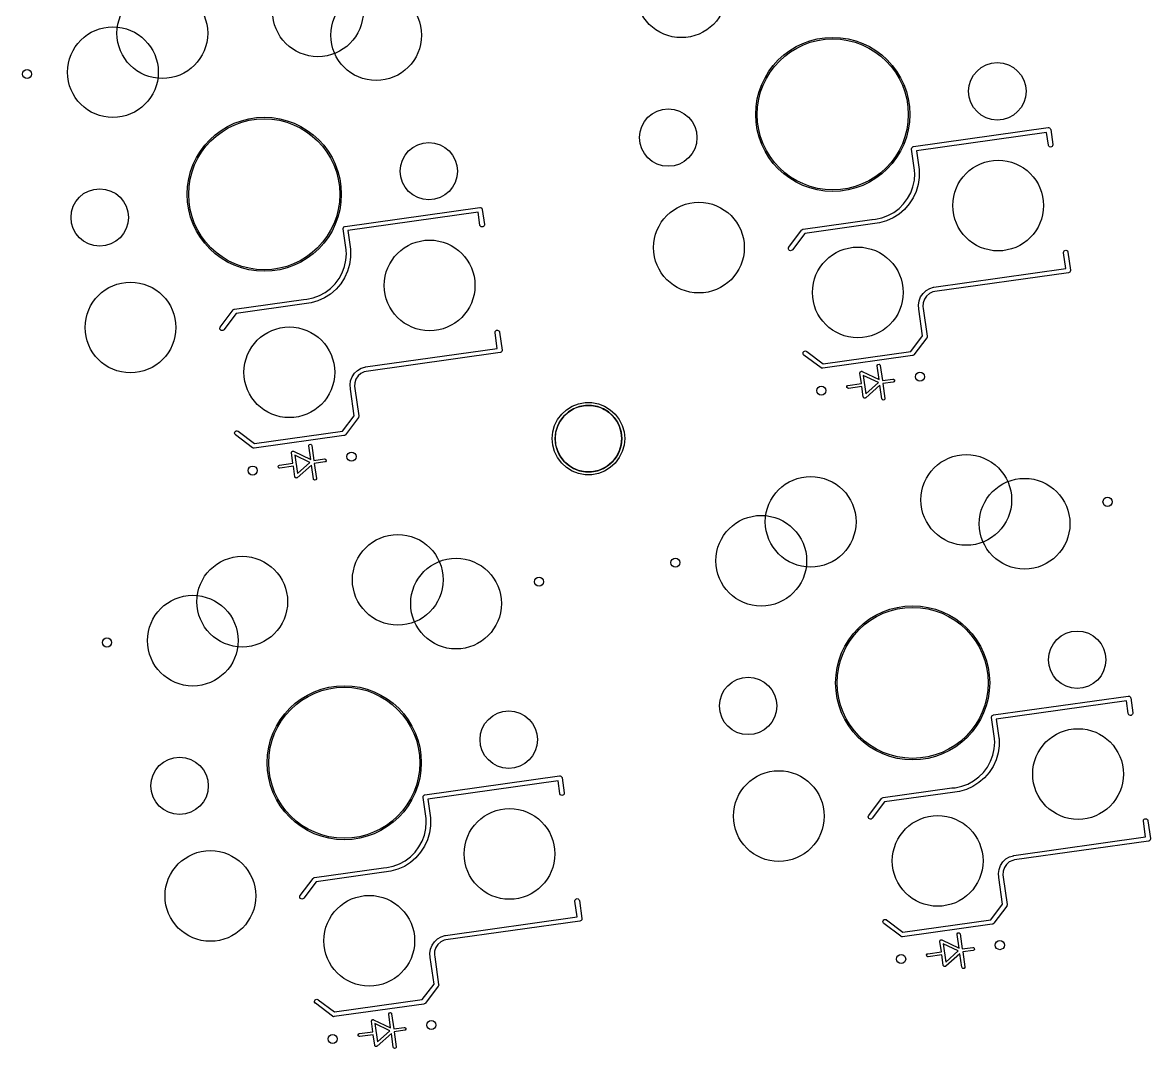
# Model space of a CAD drawing. Extents: x 2.61 to 8.6, y -5.69 to -1.89.
# Drawn here: x 2.718 to 4.187, y -4.972 to -3.636 of the extents above; entities that cross this region are included whole.
import ezdxf

# ---------------------------------------------------------------- set-up
doc = ezdxf.new("R2010")
doc.units = 0
doc.header["$MEASUREMENT"] = 0
doc.layers.add('BLACK', color=7, linetype='CONTINUOUS')

msp = doc.modelspace()

# ---------------------------------------------------------------- linework, layer by layer
at = {"layer": 'BLACK', "linetype": 'CONTINUOUS'}
for p, q in [((3.8788, -3.7971), (4.0542, -3.7724)), ((4.0542, -3.7724), (4.0548, -3.7724)), ((4.0548, -3.7724), (4.0559, -3.7727)), ((4.0559, -3.7727), (4.0563, -3.773)), ((4.0563, -3.773), (4.0568, -3.7734)), ((4.0568, -3.7734), (4.0574, -3.7744)), ((4.0574, -3.7744), (4.0576, -3.775)), ((4.0576, -3.775), (4.0603, -3.7944)), ((4.0521, -3.7787), (3.8825, -3.8025)), ((4.0544, -3.7953), (4.0521, -3.7787)), ((3.8762, -3.7999), (3.8765, -3.7987)), ((3.8763, -3.8004), (3.8762, -3.7999)), ((3.8762, -3.7999), (3.8762, -3.7999)), ((3.8801, -3.8277), (3.8763, -3.8004)), ((3.8765, -3.7987), (3.8772, -3.7978)), ((3.8772, -3.7978), (3.8782, -3.7972)), ((3.8782, -3.7972), (3.8788, -3.7971)), ((3.8825, -3.8025), (3.8859, -3.8269)), ((4.0546, -3.7958), (4.0544, -3.7953)), ((4.0552, -3.7968), (4.0546, -3.7958)), ((4.0561, -3.7975), (4.0552, -3.7968)), ((4.0572, -3.7978), (4.0561, -3.7975)), ((4.0583, -3.7976), (4.0572, -3.7978)), ((4.0593, -3.7971), (4.0583, -3.7976)), ((4.06, -3.7961), (4.0593, -3.7971)), ((4.0603, -3.795), (4.06, -3.7961)), ((4.0603, -3.7944), (4.0603, -3.795)), ((3.8799, -3.8411), (3.8805, -3.8326)), ((3.8802, -3.8282), (3.8801, -3.8277)), ((3.8802, -3.8283), (3.8802, -3.8282)), ((3.8805, -3.8326), (3.8802, -3.8283)), ((3.8802, -3.8283), (3.8802, -3.8283)), ((3.8859, -3.8269), (3.886, -3.8275)), ((3.886, -3.8275), (3.8859, -3.8276)), ((3.8859, -3.8276), (3.8861, -3.8279)), ((3.8861, -3.8279), (3.8861, -3.8279)), ((3.8861, -3.8279), (3.8861, -3.8373)), ((3.8751, -3.8575), (3.878, -3.8495)), ((3.878, -3.8495), (3.8799, -3.8411)), ((3.8847, -3.8465), (3.8821, -3.8555)), ((3.8861, -3.8373), (3.8847, -3.8465)), ((3.8658, -3.8718), (3.8709, -3.865)), ((3.8709, -3.865), (3.8751, -3.8575)), ((3.8782, -3.8641), (3.8731, -3.8719)), ((3.8821, -3.8555), (3.8782, -3.8641)), ((3.138, -3.9012), (3.3135, -3.8765)), ((3.3135, -3.8765), (3.314, -3.8765)), ((3.314, -3.8765), (3.3152, -3.8768)), ((3.3152, -3.8768), (3.3156, -3.8771)), ((3.3156, -3.8771), (3.3161, -3.8775)), ((3.3161, -3.8775), (3.3167, -3.8785)), ((3.3167, -3.8785), (3.3168, -3.8791)), ((3.3168, -3.8791), (3.3195, -3.8986)), ((3.8529, -3.883), (3.8598, -3.8779)), ((3.8598, -3.8779), (3.8658, -3.8718)), ((3.867, -3.879), (3.8599, -3.8851)), ((3.8731, -3.8719), (3.867, -3.879)), ((3.3114, -3.8828), (3.1418, -3.9066)), ((3.3137, -3.8994), (3.3114, -3.8828)), ((3.7349, -3.9048), (3.8246, -3.8922)), ((3.8246, -3.8922), (3.8247, -3.8922)), ((3.8247, -3.8922), (3.8248, -3.8922)), ((3.8248, -3.8922), (3.829, -3.8919)), ((3.8248, -3.8922), (3.8248, -3.8922)), ((3.829, -3.8919), (3.8374, -3.8901)), ((3.8434, -3.8941), (3.8345, -3.8967)), ((3.8374, -3.8901), (3.8454, -3.8871)), ((3.852, -3.8902), (3.8434, -3.8941)), ((3.8454, -3.8871), (3.8529, -3.883)), ((3.8599, -3.8851), (3.852, -3.8902)), ((3.1355, -3.904), (3.1358, -3.9028)), ((3.1355, -3.9045), (3.1355, -3.904)), ((3.1355, -3.904), (3.1355, -3.904)), ((3.1393, -3.9318), (3.1355, -3.9045)), ((3.1358, -3.9028), (3.1365, -3.9019)), ((3.1365, -3.9019), (3.1375, -3.9013)), ((3.1375, -3.9013), (3.138, -3.9012)), ((3.1418, -3.9066), (3.1452, -3.931)), ((3.3138, -3.8999), (3.3137, -3.8994)), ((3.3144, -3.9009), (3.3138, -3.8999)), ((3.3153, -3.9016), (3.3144, -3.9009)), ((3.3164, -3.9019), (3.3153, -3.9016)), ((3.3176, -3.9018), (3.3164, -3.9019)), ((3.3186, -3.9012), (3.3176, -3.9018)), ((3.3193, -3.9002), (3.3186, -3.9012)), ((3.3196, -3.8991), (3.3193, -3.9002)), ((3.3195, -3.8986), (3.3196, -3.8991)), ((3.7162, -3.9282), (3.7329, -3.9059)), ((3.7329, -3.9059), (3.7333, -3.9055)), ((3.7333, -3.9055), (3.7343, -3.9049)), ((3.7343, -3.9049), (3.7349, -3.9048)), ((3.8254, -3.898), (3.7369, -3.9105)), ((3.8345, -3.8967), (3.8254, -3.898)), ((3.8254, -3.898), (3.8254, -3.898)), ((3.7369, -3.9105), (3.7209, -3.9317)), ((3.1391, -3.9452), (3.1397, -3.9367)), ((3.1395, -3.9323), (3.1393, -3.9318)), ((3.1394, -3.9324), (3.1395, -3.9323)), ((3.1397, -3.9367), (3.1394, -3.9324)), ((3.1394, -3.9324), (3.1394, -3.9324)), ((3.1452, -3.931), (3.1452, -3.9316)), ((3.1452, -3.9316), (3.1452, -3.9317)), ((3.1452, -3.9317), (3.1453, -3.932)), ((3.1453, -3.932), (3.1453, -3.9414)), ((3.7156, -3.9298), (3.7159, -3.9287)), ((3.7158, -3.9309), (3.7156, -3.9298)), ((3.7163, -3.9319), (3.7158, -3.9309)), ((3.7159, -3.9287), (3.7162, -3.9282)), ((3.7173, -3.9326), (3.7163, -3.9319)), ((3.7184, -3.9329), (3.7173, -3.9326)), ((3.7195, -3.9327), (3.7184, -3.9329)), ((3.7205, -3.9321), (3.7195, -3.9327)), ((3.7209, -3.9317), (3.7205, -3.9321)), ((4.0741, -3.935), (4.0744, -3.9339)), ((4.0742, -3.9356), (4.0741, -3.935)), ((4.077, -3.9561), (4.0742, -3.9356)), ((4.0744, -3.9339), (4.0751, -3.933)), ((4.0751, -3.933), (4.0761, -3.9324)), ((4.0761, -3.9324), (4.0773, -3.9323)), ((4.0773, -3.9323), (4.0784, -3.9326)), ((4.0784, -3.9326), (4.0793, -3.9332)), ((4.0793, -3.9332), (4.0799, -3.9342)), ((4.0799, -3.9342), (4.08, -3.9348)), ((4.08, -3.9348), (4.0833, -3.9582)), ((3.1373, -3.9536), (3.1391, -3.9452)), ((3.144, -3.9506), (3.1413, -3.9596)), ((3.1453, -3.9414), (3.144, -3.9506)), ((3.1302, -3.9691), (3.1343, -3.9616)), ((3.1343, -3.9616), (3.1373, -3.9536)), ((3.1413, -3.9596), (3.1374, -3.9682)), ((3.9053, -3.9802), (4.077, -3.9561)), ((4.0808, -3.9615), (3.9063, -3.9861)), ((4.0814, -3.9614), (4.0808, -3.9615)), ((4.0823, -3.9608), (4.0814, -3.9614)), ((4.083, -3.9599), (4.0823, -3.9608)), ((4.0833, -3.9588), (4.083, -3.9599)), ((4.0833, -3.9582), (4.0833, -3.9588)), ((3.1122, -3.9871), (3.119, -3.982)), ((3.119, -3.982), (3.1251, -3.9759)), ((3.1251, -3.9759), (3.1302, -3.9691)), ((3.1324, -3.976), (3.1262, -3.9831)), ((3.1374, -3.9682), (3.1324, -3.976)), ((3.8951, -3.9847), (3.8999, -3.9819)), ((3.8999, -3.9819), (3.9047, -3.9804)), ((3.9047, -3.9804), (3.905, -3.9803)), ((3.9047, -3.9804), (3.9047, -3.9804)), ((3.905, -3.9803), (3.9052, -3.9803)), ((3.9052, -3.9803), (3.9053, -3.9802)), ((3.9052, -3.9803), (3.9052, -3.9803)), ((3.9052, -3.9803), (3.9052, -3.9803)), ((2.9941, -4.0089), (3.0838, -3.9963)), ((3.0838, -3.9963), (3.084, -3.9963)), ((3.084, -3.9963), (3.0883, -3.996)), ((3.084, -3.9963), (3.084, -3.9963)), ((3.084, -3.9963), (3.084, -3.9963)), ((3.0883, -3.996), (3.0966, -3.9942)), ((3.0966, -3.9942), (3.1046, -3.9912)), ((3.1112, -3.9943), (3.1027, -3.9982)), ((3.1046, -3.9912), (3.1122, -3.9871)), ((3.1191, -3.9893), (3.1112, -3.9943)), ((3.1262, -3.9831), (3.1191, -3.9893)), ((3.8861, -3.9982), (3.888, -3.9931)), ((3.888, -3.9931), (3.8911, -3.9885)), ((3.8911, -3.9885), (3.8951, -3.9847)), ((3.893, -3.996), (3.8914, -4.0007)), ((3.8957, -3.9919), (3.893, -3.996)), ((3.8994, -3.9887), (3.8957, -3.9919)), ((3.9039, -3.9865), (3.8994, -3.9887)), ((3.9063, -3.9861), (3.9039, -3.9865)), ((2.9754, -4.0323), (2.9922, -4.01)), ((2.9922, -4.01), (2.9926, -4.0096)), ((2.9926, -4.0096), (2.9936, -4.009)), ((2.9936, -4.009), (2.9941, -4.0089)), ((3.0846, -4.0021), (2.9962, -4.0146)), ((3.0847, -4.0021), (3.0846, -4.0021)), ((3.0937, -4.0008), (3.0847, -4.0021)), ((3.1027, -3.9982), (3.0937, -4.0008)), ((3.8853, -4.0037), (3.8861, -3.9982)), ((3.8857, -4.0087), (3.8853, -4.0037)), ((3.8857, -4.009), (3.8857, -4.0087)), ((3.8906, -4.0437), (3.8857, -4.009)), ((3.8914, -4.0007), (3.891, -4.0056)), ((3.891, -4.0056), (3.8915, -4.008)), ((3.8915, -4.008), (3.8915, -4.008)), ((3.8915, -4.008), (3.8915, -4.0081)), ((3.8915, -4.0081), (3.8915, -4.0082)), ((3.8915, -4.0082), (3.8966, -4.0441)), ((2.9962, -4.0146), (2.9801, -4.0358)), ((2.9748, -4.0339), (2.9751, -4.0328)), ((2.975, -4.035), (2.9748, -4.0339)), ((2.9756, -4.036), (2.975, -4.035)), ((2.9751, -4.0328), (2.9754, -4.0323)), ((2.9765, -4.0367), (2.9756, -4.036)), ((2.9776, -4.037), (2.9765, -4.0367)), ((2.9788, -4.0368), (2.9776, -4.037)), ((2.9798, -4.0363), (2.9788, -4.0368)), ((2.9801, -4.0358), (2.9798, -4.0363)), ((3.3334, -4.0391), (3.3337, -4.038)), ((3.3334, -4.0397), (3.3334, -4.0391)), ((3.3363, -4.0602), (3.3334, -4.0397)), ((3.3337, -4.038), (3.3344, -4.0371)), ((3.3344, -4.0371), (3.3354, -4.0365)), ((3.3354, -4.0365), (3.3365, -4.0364)), ((3.3365, -4.0364), (3.3376, -4.0367)), ((3.3376, -4.0367), (3.3385, -4.0373)), ((3.3385, -4.0373), (3.3391, -4.0383)), ((3.3391, -4.0383), (3.3393, -4.0389)), ((3.3393, -4.0389), (3.3426, -4.0623)), ((3.8753, -4.064), (3.8906, -4.0437)), ((3.896, -4.0463), (3.8793, -4.0685)), ((3.8963, -4.0458), (3.896, -4.0463)), ((3.8966, -4.0446), (3.8963, -4.0458)), ((3.8966, -4.0441), (3.8966, -4.0446)), ((3.8966, -4.0446), (3.8966, -4.0446)), ((3.1646, -4.0843), (3.3363, -4.0602)), ((3.34, -4.0656), (3.1655, -4.0902)), ((3.3406, -4.0655), (3.34, -4.0656)), ((3.3416, -4.0649), (3.3406, -4.0655)), ((3.3423, -4.064), (3.3416, -4.0649)), ((3.3426, -4.0629), (3.3423, -4.064)), ((3.3426, -4.0623), (3.3426, -4.0629)), ((3.7348, -4.0662), (3.7351, -4.0651)), ((3.7349, -4.0674), (3.7348, -4.0662)), ((3.7355, -4.0684), (3.7349, -4.0674)), ((3.7351, -4.0651), (3.7358, -4.0642)), ((3.7359, -4.0688), (3.7355, -4.0684)), ((3.7358, -4.0642), (3.7367, -4.0636)), ((3.7582, -4.0855), (3.7359, -4.0688)), ((3.7367, -4.0636), (3.7379, -4.0634)), ((3.7379, -4.0634), (3.739, -4.0637)), ((3.739, -4.0637), (3.7395, -4.064)), ((3.7395, -4.064), (3.7608, -4.0801)), ((3.8773, -4.0696), (3.7604, -4.0861)), ((3.7608, -4.0801), (3.8753, -4.064)), ((3.8779, -4.0695), (3.8773, -4.0696)), ((3.8789, -4.0689), (3.8779, -4.0695)), ((3.8793, -4.0685), (3.8789, -4.0689)), ((3.8789, -4.0689), (3.8789, -4.0689)), ((3.1591, -4.086), (3.1639, -4.0845)), ((3.1639, -4.0845), (3.164, -4.0845)), ((3.164, -4.0845), (3.1643, -4.0844)), ((3.1643, -4.0844), (3.1644, -4.0844)), ((3.1644, -4.0844), (3.1646, -4.0843)), ((3.1644, -4.0844), (3.1644, -4.0844)), ((3.1644, -4.0844), (3.1644, -4.0844)), ((3.7587, -4.0858), (3.7582, -4.0855)), ((3.8315, -4.0823), (3.8324, -4.0811)), ((3.8315, -4.083), (3.8315, -4.0823)), ((3.834, -4.1008), (3.8315, -4.083)), ((3.8324, -4.0811), (3.8339, -4.0809)), ((3.8339, -4.0809), (3.8351, -4.0818)), ((3.8351, -4.0818), (3.8354, -4.0825)), ((3.8354, -4.0825), (3.8381, -4.102)), ((3.1453, -4.1023), (3.1473, -4.0972)), ((3.1473, -4.0972), (3.1504, -4.0926)), ((3.1504, -4.0926), (3.1544, -4.0888)), ((3.1522, -4.1001), (3.1506, -4.1048)), ((3.155, -4.096), (3.1522, -4.1001)), ((3.1544, -4.0888), (3.1591, -4.086)), ((3.1587, -4.0928), (3.155, -4.096)), ((3.1631, -4.0906), (3.1587, -4.0928)), ((3.1655, -4.0902), (3.1631, -4.0906)), ((3.7595, -4.086), (3.7587, -4.0858)), ((3.7598, -4.0861), (3.7595, -4.086)), ((3.7604, -4.0861), (3.7598, -4.0861)), ((3.7598, -4.0861), (3.7598, -4.0861)), ((3.7598, -4.0861), (3.7598, -4.0861)), ((3.7598, -4.0861), (3.7598, -4.0861)), ((3.8089, -4.0918), (3.809, -4.0917)), ((3.8089, -4.0919), (3.8089, -4.0918)), ((3.8089, -4.0922), (3.8089, -4.0919)), ((3.8108, -4.1058), (3.8089, -4.0922)), ((3.809, -4.0914), (3.8093, -4.0909)), ((3.809, -4.0917), (3.809, -4.0914)), ((3.8093, -4.0909), (3.8096, -4.0904)), ((3.8096, -4.0904), (3.8098, -4.0904)), ((3.8098, -4.0904), (3.8099, -4.0902)), ((3.8099, -4.0902), (3.8104, -4.0901)), ((3.8104, -4.0901), (3.811, -4.0899)), ((3.811, -4.0899), (3.8113, -4.09)), ((3.8113, -4.09), (3.8114, -4.09)), ((3.8114, -4.09), (3.8114, -4.09)), ((3.8114, -4.09), (3.8117, -4.0901)), ((3.8117, -4.0901), (3.834, -4.1008)), ((3.8329, -4.1047), (3.8133, -4.0953)), ((3.8133, -4.0953), (3.8167, -4.1192)), ((3.8381, -4.102), (3.8518, -4.1001)), ((3.8518, -4.1001), (3.8525, -4.1001)), ((3.8525, -4.1001), (3.8538, -4.101)), ((3.1445, -4.1078), (3.1453, -4.1023)), ((3.1449, -4.1128), (3.1445, -4.1078)), ((3.1449, -4.1131), (3.1449, -4.1128)), ((3.1498, -4.1478), (3.1449, -4.1131)), ((3.1506, -4.1048), (3.1503, -4.1097)), ((3.1503, -4.1097), (3.1508, -4.1121)), ((3.1508, -4.1121), (3.1508, -4.1122)), ((3.1508, -4.1122), (3.1508, -4.1123)), ((3.1508, -4.1123), (3.1558, -4.1482)), ((3.7917, -4.1097), (3.7926, -4.1085)), ((3.7919, -4.1112), (3.7917, -4.1097)), ((3.7931, -4.1121), (3.7919, -4.1112)), ((3.7926, -4.1085), (3.7933, -4.1083)), ((3.7938, -4.1122), (3.7931, -4.1121)), ((3.7933, -4.1083), (3.8108, -4.1058)), ((3.8114, -4.1097), (3.7938, -4.1122)), ((3.8133, -4.1234), (3.8114, -4.1097)), ((3.835, -4.1081), (3.8166, -4.1246)), ((3.8167, -4.1192), (3.8329, -4.1047)), ((3.8375, -4.1259), (3.835, -4.1081)), ((3.8523, -4.104), (3.8387, -4.1059)), ((3.8387, -4.1059), (3.8414, -4.1254)), ((3.8531, -4.1037), (3.8523, -4.104)), ((3.854, -4.1025), (3.8531, -4.1037)), ((3.8538, -4.101), (3.854, -4.1025)), ((3.8134, -4.1236), (3.8133, -4.1234)), ((3.8134, -4.1237), (3.8134, -4.1236)), ((3.8135, -4.1238), (3.8134, -4.1237)), ((3.8136, -4.1241), (3.8135, -4.1238)), ((3.814, -4.1244), (3.8136, -4.1241)), ((3.8144, -4.1249), (3.814, -4.1244)), ((3.8146, -4.1249), (3.8144, -4.1249)), ((3.8148, -4.125), (3.8146, -4.1249)), ((3.8153, -4.1249), (3.8148, -4.125)), ((3.8159, -4.1249), (3.8153, -4.1249)), ((3.8162, -4.1248), (3.8159, -4.1249)), ((3.8163, -4.1248), (3.8162, -4.1248)), ((3.8166, -4.1246), (3.8163, -4.1247)), ((3.8163, -4.1247), (3.8163, -4.1248)), ((3.8378, -4.1266), (3.8375, -4.1259)), ((3.839, -4.1276), (3.8378, -4.1266)), ((3.8405, -4.1273), (3.839, -4.1276)), ((3.8414, -4.1261), (3.8405, -4.1273)), ((3.8414, -4.1254), (3.8414, -4.1261)), ((3.4203, -4.1458), (3.4267, -4.14)), ((3.429, -4.143), (3.423, -4.1484)), ((3.4267, -4.14), (3.4341, -4.1354)), ((3.4358, -4.1387), (3.429, -4.143)), ((3.4341, -4.1354), (3.4422, -4.1322)), ((3.4433, -4.1358), (3.4358, -4.1387)), ((3.4422, -4.1322), (3.4508, -4.1306)), ((3.4512, -4.1344), (3.4433, -4.1358)), ((3.4508, -4.1306), (3.4595, -4.1306)), ((3.4592, -4.1344), (3.4512, -4.1344)), ((3.4671, -4.1358), (3.4592, -4.1344)), ((3.4595, -4.1306), (3.4681, -4.1322)), ((3.4746, -4.1387), (3.4671, -4.1358)), ((3.4681, -4.1322), (3.4762, -4.1354)), ((3.4814, -4.143), (3.4746, -4.1387)), ((3.4762, -4.1354), (3.4836, -4.14)), ((3.4873, -4.1484), (3.4814, -4.143)), ((3.4836, -4.14), (3.4901, -4.1458)), ((3.1345, -4.1681), (3.1498, -4.1478)), ((3.1553, -4.1504), (3.1385, -4.1726)), ((3.1556, -4.1499), (3.1553, -4.1504)), ((3.1559, -4.1488), (3.1556, -4.1499)), ((3.1558, -4.1482), (3.1559, -4.1488)), ((3.1559, -4.1488), (3.1559, -4.1488)), ((3.4111, -4.1606), (3.415, -4.1528)), ((3.4182, -4.1548), (3.4146, -4.162)), ((3.415, -4.1528), (3.4203, -4.1458)), ((3.423, -4.1484), (3.4182, -4.1548)), ((3.4922, -4.1548), (3.4873, -4.1484)), ((3.4901, -4.1458), (3.4953, -4.1528)), ((3.4957, -4.162), (3.4922, -4.1548)), ((3.4953, -4.1528), (3.4992, -4.1606)), ((2.994, -4.1703), (2.9943, -4.1692)), ((2.9942, -4.1715), (2.994, -4.1703)), ((2.9948, -4.1725), (2.9942, -4.1715)), ((2.9943, -4.1692), (2.995, -4.1683)), ((2.9952, -4.1729), (2.9948, -4.1725)), ((2.995, -4.1683), (2.996, -4.1677)), ((3.0174, -4.1896), (2.9952, -4.1729)), ((2.996, -4.1677), (2.9971, -4.1676)), ((2.9971, -4.1676), (2.9982, -4.1678)), ((2.9982, -4.1678), (2.9987, -4.1681)), ((2.9987, -4.1681), (3.02, -4.1842)), ((3.1366, -4.1737), (3.0196, -4.1902)), ((3.02, -4.1842), (3.1345, -4.1681)), ((3.1371, -4.1736), (3.1366, -4.1737)), ((3.1381, -4.173), (3.1371, -4.1736)), ((3.1385, -4.1726), (3.1381, -4.173)), ((3.1381, -4.173), (3.1381, -4.173)), ((3.4079, -4.1777), (3.4087, -4.169)), ((3.4087, -4.169), (3.4111, -4.1606)), ((3.4124, -4.1697), (3.4117, -4.1777)), ((3.4146, -4.162), (3.4124, -4.1697)), ((3.4979, -4.1697), (3.4957, -4.162)), ((3.4987, -4.1777), (3.4979, -4.1697)), ((3.4992, -4.1606), (3.5016, -4.169)), ((3.5016, -4.169), (3.5024, -4.1777)), ((3.0907, -4.1871), (3.0908, -4.1864)), ((3.0932, -4.2049), (3.0907, -4.1871)), ((3.0908, -4.1864), (3.0917, -4.1852)), ((3.0917, -4.1852), (3.0932, -4.185)), ((3.0932, -4.185), (3.0944, -4.1859)), ((3.0944, -4.1859), (3.0946, -4.1866)), ((3.0946, -4.1866), (3.0974, -4.2061)), ((3.4087, -4.1863), (3.4079, -4.1777)), ((3.4111, -4.1947), (3.4087, -4.1863)), ((3.4117, -4.1777), (3.4124, -4.1857)), ((3.4124, -4.1857), (3.4146, -4.1934)), ((3.4957, -4.1934), (3.4979, -4.1857)), ((3.4979, -4.1857), (3.4987, -4.1777)), ((3.5016, -4.1863), (3.4992, -4.1947)), ((3.5024, -4.1777), (3.5016, -4.1863)), ((3.0179, -4.1899), (3.0174, -4.1896)), ((3.0187, -4.1901), (3.0179, -4.1899)), ((3.019, -4.1902), (3.0187, -4.1901)), ((3.0196, -4.1902), (3.019, -4.1902)), ((3.019, -4.1902), (3.019, -4.1902)), ((3.019, -4.1902), (3.019, -4.1902)), ((3.019, -4.1902), (3.019, -4.1902)), ((3.0682, -4.1955), (3.0686, -4.1951)), ((3.0682, -4.1958), (3.0682, -4.1955)), ((3.0682, -4.1959), (3.0682, -4.1958)), ((3.0682, -4.196), (3.0682, -4.1959)), ((3.0682, -4.1963), (3.0682, -4.196)), ((3.0701, -4.2099), (3.0682, -4.1963)), ((3.0686, -4.1951), (3.0688, -4.1945)), ((3.0688, -4.1945), (3.069, -4.1945)), ((3.069, -4.1945), (3.0691, -4.1943)), ((3.0691, -4.1943), (3.0697, -4.1942)), ((3.0697, -4.1942), (3.0702, -4.194)), ((3.0702, -4.194), (3.0705, -4.1941)), ((3.0705, -4.1941), (3.0706, -4.1941)), ((3.0706, -4.1941), (3.0707, -4.1942)), ((3.0707, -4.1942), (3.071, -4.1942)), ((3.071, -4.1942), (3.0932, -4.2049)), ((3.0922, -4.2088), (3.0726, -4.1994)), ((3.0726, -4.1994), (3.0759, -4.2233)), ((3.415, -4.2025), (3.4111, -4.1947)), ((3.4146, -4.1934), (3.4182, -4.2006)), ((3.4203, -4.2095), (3.415, -4.2025)), ((3.4182, -4.2006), (3.423, -4.207)), ((3.4873, -4.207), (3.4922, -4.2006)), ((3.4953, -4.2025), (3.4901, -4.2095)), ((3.4922, -4.2006), (3.4957, -4.1934)), ((3.4992, -4.1947), (3.4953, -4.2025)), ((3.0509, -4.2138), (3.0518, -4.2126)), ((3.0511, -4.2153), (3.0509, -4.2138)), ((3.0523, -4.2162), (3.0511, -4.2153)), ((3.0518, -4.2126), (3.0525, -4.2124)), ((3.0531, -4.2163), (3.0523, -4.2162)), ((3.0525, -4.2124), (3.0701, -4.2099)), ((3.0706, -4.2138), (3.0531, -4.2163)), ((3.0726, -4.2275), (3.0706, -4.2138)), ((3.0943, -4.2122), (3.0758, -4.2287)), ((3.0759, -4.2233), (3.0922, -4.2088)), ((3.0968, -4.23), (3.0943, -4.2122)), ((3.0974, -4.2061), (3.111, -4.2042)), ((3.1116, -4.2081), (3.0979, -4.21)), ((3.0979, -4.21), (3.1007, -4.2295)), ((3.111, -4.2042), (3.1118, -4.2042)), ((3.1123, -4.2078), (3.1116, -4.2081)), ((3.1118, -4.2042), (3.113, -4.2051)), ((3.1132, -4.2066), (3.1123, -4.2078)), ((3.113, -4.2051), (3.1132, -4.2066)), ((3.4267, -4.2154), (3.4203, -4.2095)), ((3.423, -4.207), (3.429, -4.2124)), ((3.4341, -4.22), (3.4267, -4.2154)), ((3.429, -4.2124), (3.4358, -4.2166)), ((3.4358, -4.2166), (3.4433, -4.2195)), ((3.4671, -4.2195), (3.4746, -4.2166)), ((3.4746, -4.2166), (3.4814, -4.2124)), ((3.4836, -4.2154), (3.4762, -4.22)), ((3.4814, -4.2124), (3.4873, -4.207)), ((3.4901, -4.2095), (3.4836, -4.2154)), ((3.0727, -4.2277), (3.0726, -4.2275)), ((3.0726, -4.2278), (3.0727, -4.2277)), ((3.0727, -4.2279), (3.0726, -4.2278)), ((3.0728, -4.2282), (3.0727, -4.2279)), ((3.0733, -4.2285), (3.0728, -4.2282)), ((3.0737, -4.229), (3.0733, -4.2285)), ((3.0739, -4.229), (3.0737, -4.229)), ((3.074, -4.2291), (3.0739, -4.229)), ((3.0746, -4.229), (3.074, -4.2291)), ((3.0752, -4.229), (3.0746, -4.229)), ((3.0754, -4.2289), (3.0752, -4.229)), ((3.0755, -4.2289), (3.0754, -4.2289)), ((3.0756, -4.2288), (3.0755, -4.2289)), ((3.0758, -4.2287), (3.0756, -4.2288)), ((3.097, -4.2308), (3.0968, -4.23)), ((3.0982, -4.2317), (3.097, -4.2308)), ((3.0997, -4.2314), (3.0982, -4.2317)), ((3.1006, -4.2302), (3.0997, -4.2314)), ((3.1007, -4.2295), (3.1006, -4.2302)), ((3.4422, -4.2231), (3.4341, -4.22)), ((3.4508, -4.2247), (3.4422, -4.2231)), ((3.4433, -4.2195), (3.4512, -4.221)), ((3.4595, -4.2247), (3.4508, -4.2247)), ((3.4512, -4.221), (3.4592, -4.221)), ((3.4592, -4.221), (3.4671, -4.2195)), ((3.4681, -4.2231), (3.4595, -4.2247)), ((3.4762, -4.22), (3.4681, -4.2231)), ((3.9829, -4.5378), (4.1583, -4.5132)), ((4.1562, -4.5194), (3.9866, -4.5433)), ((4.1585, -4.536), (4.1562, -4.5194)), ((4.1583, -4.5132), (4.1589, -4.5132)), ((4.1589, -4.5132), (4.16, -4.5135)), ((4.16, -4.5135), (4.1604, -4.5138)), ((4.1604, -4.5138), (4.1609, -4.5141)), ((4.1609, -4.5141), (4.1615, -4.5151)), ((4.1615, -4.5151), (4.1617, -4.5157)), ((4.1617, -4.5157), (4.1644, -4.5352)), ((3.9803, -4.5406), (3.9806, -4.5395)), ((3.9804, -4.5412), (3.9803, -4.5406)), ((3.9803, -4.5406), (3.9803, -4.5406)), ((3.9842, -4.5685), (3.9804, -4.5412)), ((3.9806, -4.5395), (3.9813, -4.5386)), ((3.9813, -4.5386), (3.9823, -4.538)), ((3.9823, -4.538), (3.9829, -4.5378)), ((4.1587, -4.5366), (4.1585, -4.536)), ((4.1593, -4.5376), (4.1587, -4.5366)), ((4.1602, -4.5383), (4.1593, -4.5376)), ((4.1613, -4.5386), (4.1602, -4.5383)), ((4.1624, -4.5384), (4.1613, -4.5386)), ((4.1634, -4.5378), (4.1624, -4.5384)), ((4.1641, -4.5369), (4.1634, -4.5378)), ((4.1644, -4.5358), (4.1641, -4.5369)), ((4.1644, -4.5352), (4.1644, -4.5358)), ((3.9866, -4.5433), (3.9901, -4.5677)), ((3.9843, -4.5689), (3.9842, -4.5685)), ((3.9843, -4.5691), (3.9843, -4.5689)), ((3.9846, -4.5733), (3.9843, -4.5691)), ((3.9843, -4.5691), (3.9843, -4.5691)), ((3.9901, -4.5677), (3.9901, -4.5682)), ((3.9901, -4.5682), (3.9901, -4.5683)), ((3.9901, -4.5683), (3.9902, -4.5686)), ((3.9902, -4.5686), (3.9902, -4.578)), ((3.9822, -4.5902), (3.984, -4.5818)), ((3.984, -4.5818), (3.9846, -4.5733)), ((3.9902, -4.578), (3.9888, -4.5873)), ((3.9751, -4.6057), (3.9792, -4.5982)), ((3.9792, -4.5982), (3.9822, -4.5902)), ((3.9862, -4.5963), (3.9823, -4.6048)), ((3.9888, -4.5873), (3.9862, -4.5963)), ((3.9639, -4.6186), (3.9699, -4.6126)), ((3.9699, -4.6126), (3.9751, -4.6057)), ((3.9772, -4.6127), (3.9711, -4.6198)), ((3.9823, -4.6048), (3.9772, -4.6127)), ((3.2421, -4.642), (3.4176, -4.6173)), ((3.4155, -4.6236), (3.2459, -4.6474)), ((3.4178, -4.6401), (3.4155, -4.6236)), ((3.4176, -4.6173), (3.4181, -4.6173)), ((3.4181, -4.6173), (3.4193, -4.6176)), ((3.4193, -4.6176), (3.4197, -4.6179)), ((3.4197, -4.6179), (3.4202, -4.6183)), ((3.4202, -4.6183), (3.4208, -4.6192)), ((3.4208, -4.6192), (3.4209, -4.6198)), ((3.4209, -4.6198), (3.4236, -4.6393)), ((3.9415, -4.6308), (3.9495, -4.6278)), ((3.9495, -4.6278), (3.957, -4.6237)), ((3.964, -4.6259), (3.9561, -4.631)), ((3.957, -4.6237), (3.9639, -4.6186)), ((3.9711, -4.6198), (3.964, -4.6259)), ((3.2396, -4.6447), (3.2399, -4.6436)), ((3.2399, -4.6436), (3.2406, -4.6427)), ((3.2406, -4.6427), (3.2416, -4.6421)), ((3.2416, -4.6421), (3.2421, -4.642)), ((3.4179, -4.6407), (3.4178, -4.6401)), ((3.4185, -4.6417), (3.4179, -4.6407)), ((3.4194, -4.6424), (3.4185, -4.6417)), ((3.4206, -4.6427), (3.4194, -4.6424)), ((3.4217, -4.6425), (3.4206, -4.6427)), ((3.4227, -4.6419), (3.4217, -4.6425)), ((3.4234, -4.641), (3.4227, -4.6419)), ((3.4237, -4.6399), (3.4234, -4.641)), ((3.4236, -4.6393), (3.4237, -4.6399)), ((3.839, -4.6455), (3.9287, -4.6329)), ((3.9295, -4.6388), (3.841, -4.6512)), ((3.9287, -4.6329), (3.9288, -4.6329)), ((3.9288, -4.6329), (3.9289, -4.6329)), ((3.9289, -4.6329), (3.9331, -4.6326)), ((3.9289, -4.6329), (3.9289, -4.6329)), ((3.9386, -4.6375), (3.9295, -4.6388)), ((3.9295, -4.6388), (3.9295, -4.6388)), ((3.9331, -4.6326), (3.9415, -4.6308)), ((3.9476, -4.6348), (3.9386, -4.6375)), ((3.9561, -4.631), (3.9476, -4.6348)), ((3.2396, -4.6453), (3.2396, -4.6447)), ((3.2396, -4.6447), (3.2396, -4.6447)), ((3.2435, -4.6726), (3.2396, -4.6453)), ((3.2459, -4.6474), (3.2493, -4.6718)), ((3.8203, -4.6689), (3.837, -4.6467)), ((3.841, -4.6512), (3.825, -4.6725)), ((3.837, -4.6467), (3.8374, -4.6463)), ((3.8374, -4.6463), (3.8384, -4.6457)), ((3.8384, -4.6457), (3.839, -4.6455)), ((3.2436, -4.6731), (3.2435, -4.6726)), ((3.2435, -4.6732), (3.2436, -4.6731)), ((3.2438, -4.6774), (3.2435, -4.6732)), ((3.2493, -4.6718), (3.2493, -4.6723)), ((3.2493, -4.6723), (3.2493, -4.6724)), ((3.2493, -4.6724), (3.2494, -4.6727)), ((3.2494, -4.6727), (3.2494, -4.6727)), ((3.2494, -4.6727), (3.2494, -4.6821)), ((3.8197, -4.6705), (3.82, -4.6694)), ((3.8199, -4.6717), (3.8197, -4.6705)), ((3.8204, -4.6727), (3.8199, -4.6717)), ((3.82, -4.6694), (3.8203, -4.6689)), ((3.8214, -4.6734), (3.8204, -4.6727)), ((3.8225, -4.6736), (3.8214, -4.6734)), ((3.8236, -4.6735), (3.8225, -4.6736)), ((3.8246, -4.6729), (3.8236, -4.6735)), ((3.825, -4.6725), (3.8246, -4.6729)), ((4.1792, -4.6738), (4.1802, -4.6732)), ((4.1802, -4.6732), (4.1814, -4.673)), ((4.1814, -4.673), (4.1825, -4.6733)), ((4.1825, -4.6733), (4.1834, -4.674)), ((3.2414, -4.6943), (3.2432, -4.686)), ((3.2432, -4.686), (3.2438, -4.6774)), ((3.2494, -4.6821), (3.2481, -4.6914)), ((4.1783, -4.6758), (4.1785, -4.6747)), ((4.1783, -4.6764), (4.1783, -4.6758)), ((4.1812, -4.6968), (4.1783, -4.6764)), ((4.1785, -4.6747), (4.1792, -4.6738)), ((4.1834, -4.674), (4.184, -4.675)), ((4.184, -4.675), (4.1841, -4.6756)), ((4.1841, -4.6756), (4.1874, -4.6989)), ((3.2343, -4.7098), (3.2384, -4.7023)), ((3.2384, -4.7023), (3.2414, -4.6943)), ((3.2454, -4.7004), (3.2415, -4.7089)), ((3.2481, -4.6914), (3.2454, -4.7004)), ((4.0094, -4.721), (4.1812, -4.6968)), ((4.1849, -4.7023), (4.0104, -4.7268)), ((4.1855, -4.7021), (4.1849, -4.7023)), ((4.1865, -4.7016), (4.1855, -4.7021)), ((4.1871, -4.7006), (4.1865, -4.7016)), ((4.1874, -4.6995), (4.1871, -4.7006)), ((4.1874, -4.6989), (4.1874, -4.6995)), ((3.2231, -4.7227), (3.2292, -4.7167)), ((3.2292, -4.7167), (3.2343, -4.7098)), ((3.2365, -4.7168), (3.2303, -4.7239)), ((3.2415, -4.7089), (3.2365, -4.7168)), ((3.2007, -4.7349), (3.2088, -4.7319)), ((3.2088, -4.7319), (3.2163, -4.7278)), ((3.2232, -4.73), (3.2153, -4.7351)), ((3.2163, -4.7278), (3.2231, -4.7227)), ((3.2303, -4.7239), (3.2232, -4.73)), ((3.9921, -4.7338), (3.9952, -4.7292)), ((3.9952, -4.7292), (3.9992, -4.7255)), ((3.9992, -4.7255), (4.004, -4.7227)), ((4.0035, -4.7294), (3.9998, -4.7327)), ((4.008, -4.7273), (4.0035, -4.7294)), ((4.004, -4.7227), (4.0088, -4.7212)), ((4.0104, -4.7268), (4.008, -4.7273)), ((4.0088, -4.7212), (4.0089, -4.7211)), ((4.0089, -4.7211), (4.0091, -4.721)), ((4.0091, -4.721), (4.0093, -4.721)), ((4.0093, -4.721), (4.0093, -4.721)), ((4.0093, -4.721), (4.0093, -4.721)), ((4.0093, -4.721), (4.0094, -4.721)), ((3.0982, -4.7496), (3.1879, -4.737)), ((3.1887, -4.7429), (3.1003, -4.7553)), ((3.1879, -4.737), (3.1881, -4.737)), ((3.1881, -4.737), (3.1924, -4.7367)), ((3.1881, -4.737), (3.1881, -4.737)), ((3.1881, -4.737), (3.1881, -4.737)), ((3.1888, -4.7429), (3.1887, -4.7429)), ((3.1978, -4.7416), (3.1888, -4.7429)), ((3.1924, -4.7367), (3.2007, -4.7349)), ((3.2068, -4.7389), (3.1978, -4.7416)), ((3.2153, -4.7351), (3.2068, -4.7389)), ((3.9894, -4.7444), (3.9902, -4.739)), ((3.9898, -4.7494), (3.9894, -4.7444)), ((3.9902, -4.739), (3.9921, -4.7338)), ((3.9955, -4.7415), (3.9952, -4.7464)), ((3.9952, -4.7464), (3.9956, -4.7488)), ((3.9971, -4.7368), (3.9955, -4.7415)), ((3.9998, -4.7327), (3.9971, -4.7368)), ((3.0795, -4.773), (3.0963, -4.7508)), ((3.1003, -4.7553), (3.0843, -4.7766)), ((3.0963, -4.7508), (3.0967, -4.7504)), ((3.0967, -4.7504), (3.0977, -4.7498)), ((3.0977, -4.7498), (3.0982, -4.7496)), ((3.9898, -4.7498), (3.9898, -4.7494)), ((3.9947, -4.7844), (3.9898, -4.7498)), ((3.9956, -4.7488), (3.9956, -4.7488)), ((3.9956, -4.7488), (3.9957, -4.749)), ((3.9957, -4.749), (4.0007, -4.7848)), ((3.0789, -4.7746), (3.0792, -4.7735)), ((3.0791, -4.7758), (3.0789, -4.7746)), ((3.0797, -4.7768), (3.0791, -4.7758)), ((3.0792, -4.7735), (3.0795, -4.773)), ((3.0806, -4.7775), (3.0797, -4.7768)), ((3.0817, -4.7777), (3.0806, -4.7775)), ((3.0829, -4.7776), (3.0817, -4.7777)), ((3.0839, -4.777), (3.0829, -4.7776)), ((3.0843, -4.7766), (3.0839, -4.777)), ((3.4375, -4.7799), (3.4378, -4.7788)), ((3.4375, -4.7805), (3.4375, -4.7799)), ((3.4404, -4.8009), (3.4375, -4.7805)), ((3.4378, -4.7788), (3.4385, -4.7779)), ((3.4385, -4.7779), (3.4395, -4.7773)), ((3.4395, -4.7773), (3.4406, -4.7771)), ((3.4406, -4.7771), (3.4417, -4.7774)), ((3.4417, -4.7774), (3.4427, -4.7781)), ((3.4427, -4.7781), (3.4432, -4.7791)), ((3.4432, -4.7791), (3.4434, -4.7797)), ((3.4434, -4.7797), (3.4467, -4.803)), ((3.9794, -4.8047), (3.9947, -4.7844)), ((4.0001, -4.787), (3.9834, -4.8092)), ((4.0004, -4.7865), (4.0001, -4.787)), ((4.0007, -4.7854), (4.0004, -4.7865)), ((4.0007, -4.7848), (4.0007, -4.7854)), ((4.0007, -4.7854), (4.0007, -4.7854)), ((3.2687, -4.8251), (3.4404, -4.8009)), ((3.4457, -4.8057), (3.4447, -4.8062)), ((3.4464, -4.8047), (3.4457, -4.8057)), ((3.4467, -4.8036), (3.4464, -4.8047)), ((3.4467, -4.803), (3.4467, -4.8036)), ((3.8392, -4.8059), (3.8399, -4.8049)), ((3.8399, -4.8049), (3.8408, -4.8044)), ((3.8408, -4.8044), (3.842, -4.8042)), ((3.842, -4.8042), (3.8431, -4.8045)), ((3.8431, -4.8045), (3.8436, -4.8048)), ((3.8436, -4.8048), (3.8649, -4.8208)), ((3.8649, -4.8208), (3.9794, -4.8047)), ((3.4441, -4.8064), (3.2695, -4.8309)), ((3.4447, -4.8062), (3.4441, -4.8064)), ((3.8389, -4.807), (3.8392, -4.8059)), ((3.839, -4.8081), (3.8389, -4.807)), ((3.8396, -4.8091), (3.839, -4.8081)), ((3.84, -4.8095), (3.8396, -4.8091)), ((3.8623, -4.8263), (3.84, -4.8095)), ((3.9814, -4.8104), (3.8645, -4.8268)), ((3.982, -4.8103), (3.9814, -4.8104)), ((3.983, -4.8097), (3.982, -4.8103)), ((3.9834, -4.8092), (3.983, -4.8097)), ((3.983, -4.8097), (3.983, -4.8097)), ((3.2514, -4.8379), (3.2545, -4.8333)), ((3.2545, -4.8333), (3.2585, -4.8296)), ((3.2585, -4.8296), (3.2632, -4.8268)), ((3.2628, -4.8336), (3.2591, -4.8368)), ((3.2672, -4.8314), (3.2628, -4.8336)), ((3.2632, -4.8268), (3.268, -4.8253)), ((3.2695, -4.8309), (3.2672, -4.8314)), ((3.268, -4.8253), (3.2681, -4.8252)), ((3.2681, -4.8252), (3.2683, -4.8252)), ((3.2683, -4.8252), (3.2685, -4.8251)), ((3.2685, -4.8251), (3.2685, -4.8251)), ((3.2685, -4.8251), (3.2685, -4.8251)), ((3.2685, -4.8251), (3.2687, -4.8251)), ((3.8628, -4.8266), (3.8623, -4.8263)), ((3.8636, -4.8268), (3.8628, -4.8266)), ((3.8639, -4.8268), (3.8636, -4.8268)), ((3.8645, -4.8268), (3.8639, -4.8268)), ((3.8639, -4.8268), (3.8639, -4.8268)), ((3.8639, -4.8268), (3.8639, -4.8268)), ((3.8639, -4.8268), (3.8639, -4.8268)), ((3.913, -4.8325), (3.9131, -4.8324)), ((3.913, -4.8326), (3.913, -4.8325)), ((3.913, -4.8329), (3.913, -4.8326)), ((3.915, -4.8466), (3.913, -4.8329)), ((3.9131, -4.8322), (3.9134, -4.8317)), ((3.9131, -4.8324), (3.9131, -4.8322)), ((3.9134, -4.8317), (3.9137, -4.8312)), ((3.9137, -4.8312), (3.9139, -4.8311)), ((3.9139, -4.8311), (3.914, -4.831)), ((3.914, -4.831), (3.9146, -4.8309)), ((3.9146, -4.8309), (3.9151, -4.8307)), ((3.9151, -4.8307), (3.9154, -4.8308)), ((3.9154, -4.8308), (3.9155, -4.8307)), ((3.9155, -4.8307), (3.9156, -4.8308)), ((3.9156, -4.8308), (3.9158, -4.8309)), ((3.9158, -4.8309), (3.9381, -4.8416)), ((3.9356, -4.823), (3.9366, -4.8218)), ((3.9356, -4.8238), (3.9356, -4.823)), ((3.9381, -4.8416), (3.9356, -4.8238)), ((3.9366, -4.8218), (3.938, -4.8216)), ((3.938, -4.8216), (3.9392, -4.8225)), ((3.9392, -4.8225), (3.9395, -4.8232)), ((3.9395, -4.8232), (3.9422, -4.8427)), ((3.2486, -4.8485), (3.2494, -4.8431)), ((3.249, -4.8535), (3.2486, -4.8485)), ((3.2494, -4.8431), (3.2514, -4.8379)), ((3.2547, -4.8456), (3.2544, -4.8505)), ((3.2563, -4.8409), (3.2547, -4.8456)), ((3.2591, -4.8368), (3.2563, -4.8409)), ((3.8958, -4.8505), (3.8967, -4.8493)), ((3.8967, -4.8493), (3.8974, -4.849)), ((3.8974, -4.849), (3.915, -4.8466)), ((3.9371, -4.8454), (3.9174, -4.836)), ((3.9174, -4.836), (3.9208, -4.8599)), ((3.9391, -4.8489), (3.9207, -4.8653)), ((3.9208, -4.8599), (3.9371, -4.8454)), ((3.9416, -4.8667), (3.9391, -4.8489)), ((3.9422, -4.8427), (3.9559, -4.8408)), ((3.9564, -4.8447), (3.9428, -4.8466)), ((3.9428, -4.8466), (3.9455, -4.8661)), ((3.9559, -4.8408), (3.9567, -4.8409)), ((3.9572, -4.8445), (3.9564, -4.8447)), ((3.9567, -4.8409), (3.9579, -4.8418)), ((3.9581, -4.8433), (3.9572, -4.8445)), ((3.9579, -4.8418), (3.9581, -4.8433)), ((3.2491, -4.8539), (3.249, -4.8535)), ((3.2539, -4.8885), (3.2491, -4.8539)), ((3.2544, -4.8505), (3.2549, -4.8529)), ((3.2549, -4.8529), (3.2549, -4.8529)), ((3.2549, -4.8529), (3.2549, -4.8529)), ((3.2549, -4.8529), (3.2549, -4.8531)), ((3.2549, -4.8531), (3.2599, -4.8889)), ((3.896, -4.852), (3.8958, -4.8505)), ((3.8972, -4.8529), (3.896, -4.852)), ((3.898, -4.8529), (3.8972, -4.8529)), ((3.9155, -4.8505), (3.898, -4.8529)), ((3.9174, -4.8641), (3.9155, -4.8505)), ((3.9175, -4.8644), (3.9174, -4.8641)), ((3.9175, -4.8645), (3.9175, -4.8644)), ((3.9176, -4.8646), (3.9175, -4.8645)), ((3.9177, -4.8648), (3.9176, -4.8646)), ((3.9181, -4.8652), (3.9177, -4.8648)), ((3.9185, -4.8656), (3.9181, -4.8652)), ((3.9187, -4.8656), (3.9185, -4.8656)), ((3.9189, -4.8657), (3.9187, -4.8656)), ((3.9194, -4.8657), (3.9189, -4.8657)), ((3.92, -4.8657), (3.9194, -4.8657)), ((3.9203, -4.8655), (3.92, -4.8657)), ((3.9204, -4.8655), (3.9203, -4.8655)), ((3.9207, -4.8653), (3.9204, -4.8655)), ((3.9204, -4.8655), (3.9204, -4.8655)), ((3.9419, -4.8674), (3.9416, -4.8667)), ((3.9431, -4.8683), (3.9419, -4.8674)), ((3.9446, -4.8681), (3.9431, -4.8683)), ((3.9455, -4.8669), (3.9446, -4.8681)), ((3.9455, -4.8661), (3.9455, -4.8669)), ((3.2386, -4.9088), (3.2539, -4.8885)), ((3.2594, -4.8911), (3.2426, -4.9133)), ((3.2597, -4.8906), (3.2594, -4.8911)), ((3.26, -4.8895), (3.2597, -4.8906)), ((3.2599, -4.8889), (3.26, -4.8895)), ((3.26, -4.8895), (3.26, -4.8895)), ((3.0991, -4.9091), (3.1001, -4.9085)), ((3.1001, -4.9085), (3.1012, -4.9083)), ((3.1012, -4.9083), (3.1024, -4.9086)), ((3.1024, -4.9086), (3.1028, -4.9089)), ((3.0981, -4.9111), (3.0984, -4.91)), ((3.0983, -4.9122), (3.0981, -4.9111)), ((3.0989, -4.9132), (3.0983, -4.9122)), ((3.0984, -4.91), (3.0991, -4.9091)), ((3.0993, -4.9136), (3.0989, -4.9132)), ((3.1215, -4.9304), (3.0993, -4.9136)), ((3.1028, -4.9089), (3.1241, -4.9249)), ((3.2407, -4.9145), (3.1237, -4.9309)), ((3.1241, -4.9249), (3.2386, -4.9088)), ((3.2412, -4.9144), (3.2407, -4.9145)), ((3.2422, -4.9138), (3.2412, -4.9144)), ((3.2426, -4.9133), (3.2422, -4.9138)), ((3.2422, -4.9138), (3.2422, -4.9138)), ((3.122, -4.9307), (3.1215, -4.9304)), ((3.1227, -4.9309), (3.122, -4.9307)), ((3.1231, -4.931), (3.1227, -4.9309)), ((3.1237, -4.9309), (3.1231, -4.931)), ((3.1231, -4.931), (3.1231, -4.931)), ((3.1231, -4.931), (3.1231, -4.931)), ((3.1231, -4.931), (3.1231, -4.931)), ((3.1723, -4.9363), (3.1727, -4.9358)), ((3.1723, -4.9366), (3.1723, -4.9363)), ((3.1723, -4.9367), (3.1723, -4.9366)), ((3.1723, -4.9366), (3.1723, -4.9366)), ((3.1723, -4.937), (3.1723, -4.9367)), ((3.1742, -4.9507), (3.1723, -4.937)), ((3.1727, -4.9358), (3.1729, -4.9353)), ((3.1729, -4.9353), (3.1731, -4.9352)), ((3.1731, -4.9352), (3.1732, -4.9351)), ((3.1732, -4.9351), (3.1738, -4.935)), ((3.1738, -4.935), (3.1743, -4.9348)), ((3.1743, -4.9348), (3.1746, -4.9349)), ((3.1746, -4.9349), (3.1747, -4.9348)), ((3.1747, -4.9348), (3.1748, -4.9349)), ((3.1748, -4.9349), (3.1751, -4.935)), ((3.1751, -4.935), (3.1974, -4.9457)), ((3.1949, -4.9271), (3.1958, -4.9259)), ((3.1949, -4.9279), (3.1949, -4.9271)), ((3.1974, -4.9457), (3.1949, -4.9279)), ((3.1958, -4.9259), (3.1973, -4.9257)), ((3.1973, -4.9257), (3.1985, -4.9266)), ((3.1985, -4.9266), (3.1987, -4.9273)), ((3.1987, -4.9273), (3.2015, -4.9468)), ((3.1567, -4.9531), (3.1742, -4.9507)), ((3.1963, -4.9496), (3.1767, -4.9401)), ((3.1767, -4.9401), (3.1801, -4.964)), ((3.1801, -4.964), (3.1963, -4.9496)), ((3.2015, -4.9468), (3.2151, -4.9449)), ((3.2157, -4.9488), (3.202, -4.9507)), ((3.202, -4.9507), (3.2048, -4.9702)), ((3.2151, -4.9449), (3.2159, -4.945)), ((3.2164, -4.9486), (3.2157, -4.9488)), ((3.2159, -4.945), (3.2171, -4.9459)), ((3.2173, -4.9474), (3.2164, -4.9486)), ((3.2171, -4.9459), (3.2173, -4.9474)), ((3.155, -4.9546), (3.1559, -4.9534)), ((3.1552, -4.9561), (3.155, -4.9546)), ((3.1564, -4.957), (3.1552, -4.9561)), ((3.1559, -4.9534), (3.1567, -4.9531)), ((3.1572, -4.957), (3.1564, -4.957)), ((3.1747, -4.9546), (3.1572, -4.957)), ((3.1767, -4.9682), (3.1747, -4.9546)), ((3.1984, -4.953), (3.1799, -4.9694)), ((3.2009, -4.9708), (3.1984, -4.953)), ((3.1768, -4.9685), (3.1767, -4.9682)), ((3.1768, -4.9686), (3.1768, -4.9685)), ((3.1768, -4.9687), (3.1768, -4.9686)), ((3.1769, -4.9689), (3.1768, -4.9687)), ((3.1774, -4.9693), (3.1769, -4.9689)), ((3.1778, -4.9697), (3.1774, -4.9693)), ((3.178, -4.9697), (3.1778, -4.9697)), ((3.1781, -4.9698), (3.178, -4.9697)), ((3.1787, -4.9698), (3.1781, -4.9698)), ((3.1793, -4.9698), (3.1787, -4.9698)), ((3.1795, -4.9697), (3.1793, -4.9698)), ((3.1796, -4.9696), (3.1795, -4.9697)), ((3.1797, -4.9696), (3.1796, -4.9696)), ((3.1799, -4.9694), (3.1797, -4.9696)), ((3.2011, -4.9715), (3.2009, -4.9708)), ((3.2023, -4.9724), (3.2011, -4.9715)), ((3.2038, -4.9722), (3.2023, -4.9724)), ((3.2047, -4.971), (3.2038, -4.9722)), ((3.2048, -4.9702), (3.2047, -4.971))]:
    msp.add_line(p, q, dxfattribs=at)
at = {"layer": 'BLACK'}
for centre, radius in [((3.5762, -3.5961), 0.0591), ((3.1026, -3.6209), 0.0591), ((2.8999, -3.6494), 0.0591), ((3.1785, -3.652), 0.0591), ((2.8355, -3.7002), 0.0591), ((3.7735, -3.7552), 0.1004), ((3.7735, -3.7552), 0.0984), ((3.9879, -3.7251), 0.0374), ((2.7237, -3.7026), 0.00591), ((3.0327, -3.8593), 0.1004), ((3.0327, -3.8593), 0.0984), ((3.5591, -3.7854), 0.0374), ((3.2472, -3.8292), 0.0374), ((3.989, -3.874), 0.0591), ((2.8183, -3.8895), 0.0374), ((3.5991, -3.9288), 0.0591), ((3.2482, -3.9781), 0.0591), ((3.8061, -3.9872), 0.0591), ((2.8584, -4.0329), 0.0591), ((3.0654, -4.0913), 0.0591), ((3.8871, -4.0971), 0.00591), ((3.7585, -4.1152), 0.00591), ((3.4552, -4.1777), 0.0433), ((3.1464, -4.2012), 0.00591), ((3.9475, -4.2576), 0.0591), ((3.0177, -4.2193), 0.00591), ((3.7447, -4.2861), 0.0591), ((4.0234, -4.2886), 0.0591), ((4.1315, -4.2601), 0.00591), ((3.6803, -4.3369), 0.0591), ((3.2067, -4.3617), 0.0591), ((3.004, -4.3902), 0.0591), ((3.2826, -4.3927), 0.0591), ((3.5685, -4.3393), 0.00591), ((3.3908, -4.3642), 0.00591), ((2.9396, -4.441), 0.0591), ((3.8776, -4.496), 0.1004), ((3.8776, -4.496), 0.0984), ((2.8278, -4.4434), 0.00591), ((4.092, -4.4659), 0.0374), ((3.6632, -4.5261), 0.0374), ((3.1369, -4.6001), 0.1004), ((3.1369, -4.6001), 0.0984), ((3.3513, -4.57), 0.0374), ((4.0931, -4.6148), 0.0591), ((2.9224, -4.6302), 0.0374), ((3.7032, -4.6696), 0.0591), ((3.3523, -4.7189), 0.0591), ((3.9102, -4.728), 0.0591), ((2.9625, -4.7737), 0.0591), ((3.1695, -4.8321), 0.0591), ((3.9912, -4.8378), 0.00591), ((3.8626, -4.8559), 0.00591), ((3.2505, -4.9419), 0.00591), ((3.1218, -4.96), 0.00591)]:
    msp.add_circle(centre, radius, dxfattribs=at)

doc.saveas('drawing.dxf')
